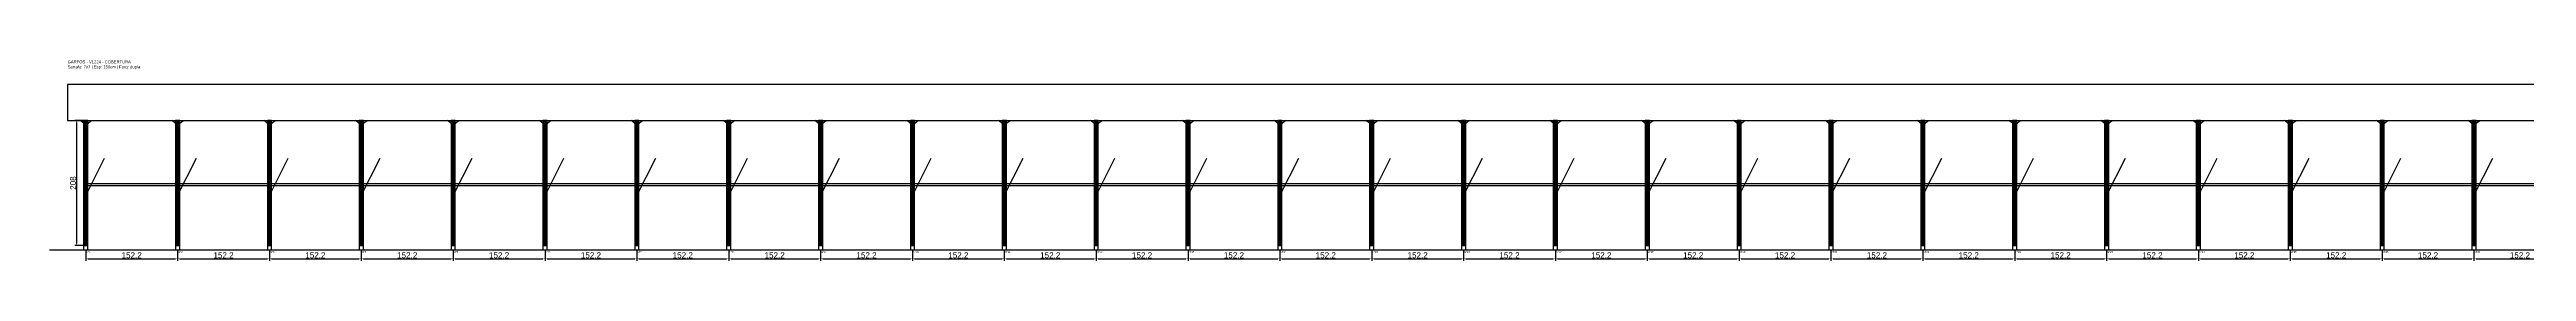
# Model space of a CAD drawing. Header units: metres. Extents: x -30 to 8308, y -25 to 308.
# Drawn here: x -30 to 4074, y -25 to 308 of the extents above; entities that cross this region are included whole.
import ezdxf

# ---------------------------------------------------------------- set-up
doc = ezdxf.new("R2010")
doc.units = ezdxf.units.M
for name, color, linetype in [('BARRA_ANCORAGEM', 1, 'Continuous'), ('COTA', 241, 'Continuous'), ('GARFOS OK', 3, 'Continuous'), ('NOME DA VIGA', 6, 'Continuous'), ('SARR_7x7', 40, 'Continuous'), ('TIRAS REESCORAMENTO', 252, 'Continuous'), ('VIGAS', 3, 'Continuous')]:
    doc.layers.add(name, color=color, linetype=linetype)
doc.dimstyles.new('EZ DXF', dxfattribs={"dimtxt": 10, "dimasz": 3.5, "dimexe": 3, "dimexo": 1.5, "dimgap": 1, "dimtad": 1, "dimdec": 1, "dimdsep": 46, "dimcen": 2.5, "dimazin": 3, "dimtfac": 1, "dimtmove": 0, "dimatfit": 3})

msp = doc.modelspace()

# ---------------------------------------------------------------- hatches: boundary and pattern name
at = {"layer": 'COTA'}
h = msp.add_hatch(dxfattribs=at)
h.set_pattern_fill('ANSI31', scale=0.5)
h.paths.add_polyline_path([(26.5, 0), (33.5, 0), (33.5, 208), (26.5, 208)])
h = msp.add_hatch(dxfattribs=at)
h.set_pattern_fill('ANSI31', scale=0.5)
h.paths.add_polyline_path([(178.68, 0), (185.68, 0), (185.68, 208), (178.68, 208)])
h = msp.add_hatch(dxfattribs=at)
h.set_pattern_fill('ANSI31', scale=0.5)
h.paths.add_polyline_path([(330.86, 0), (337.86, 0), (337.86, 208), (330.86, 208)])
h = msp.add_hatch(dxfattribs=at)
h.set_pattern_fill('ANSI31', scale=0.5)
h.paths.add_polyline_path([(483.04, 0), (490.04, 0), (490.04, 208), (483.04, 208)])
h = msp.add_hatch(dxfattribs=at)
h.set_pattern_fill('ANSI31', scale=0.5)
h.paths.add_polyline_path([(635.22, 0), (642.22, 0), (642.22, 208), (635.22, 208)])
h = msp.add_hatch(dxfattribs=at)
h.set_pattern_fill('ANSI31', scale=0.5)
h.paths.add_polyline_path([(787.4, 0), (794.4, 0), (794.4, 208), (787.4, 208)])
h = msp.add_hatch(dxfattribs=at)
h.set_pattern_fill('ANSI31', scale=0.5)
h.paths.add_polyline_path([(939.58, 0), (946.58, 0), (946.58, 208), (939.58, 208)])
h = msp.add_hatch(dxfattribs=at)
h.set_pattern_fill('ANSI31', scale=0.5)
h.paths.add_polyline_path([(1091.76, 0), (1098.76, 0), (1098.76, 208), (1091.76, 208)])
h = msp.add_hatch(dxfattribs=at)
h.set_pattern_fill('ANSI31', scale=0.5)
h.paths.add_polyline_path([(1243.94, 0), (1250.94, 0), (1250.94, 208), (1243.94, 208)])
h = msp.add_hatch(dxfattribs=at)
h.set_pattern_fill('ANSI31', scale=0.5)
h.paths.add_polyline_path([(1396.12, 0), (1403.12, 0), (1403.12, 208), (1396.12, 208)])
h = msp.add_hatch(dxfattribs=at)
h.set_pattern_fill('ANSI31', scale=0.5)
h.paths.add_polyline_path([(1548.3, 0), (1555.3, 0), (1555.3, 208), (1548.3, 208)])
h = msp.add_hatch(dxfattribs=at)
h.set_pattern_fill('ANSI31', scale=0.5)
h.paths.add_polyline_path([(1700.48, 0), (1707.48, 0), (1707.48, 208), (1700.48, 208)])
h = msp.add_hatch(dxfattribs=at)
h.set_pattern_fill('ANSI31', scale=0.5)
h.paths.add_polyline_path([(1852.66, 0), (1859.66, 0), (1859.66, 208), (1852.66, 208)])
h = msp.add_hatch(dxfattribs=at)
h.set_pattern_fill('ANSI31', scale=0.5)
h.paths.add_polyline_path([(2004.84, 0), (2011.84, 0), (2011.84, 208), (2004.84, 208)])
h = msp.add_hatch(dxfattribs=at)
h.set_pattern_fill('ANSI31', scale=0.5)
h.paths.add_polyline_path([(2157.02, 0), (2164.02, 0), (2164.02, 208), (2157.02, 208)])
h = msp.add_hatch(dxfattribs=at)
h.set_pattern_fill('ANSI31', scale=0.5)
h.paths.add_polyline_path([(2309.2, 0), (2316.2, 0), (2316.2, 208), (2309.2, 208)])
h = msp.add_hatch(dxfattribs=at)
h.set_pattern_fill('ANSI31', scale=0.5)
h.paths.add_polyline_path([(2461.38, 0), (2468.38, 0), (2468.38, 208), (2461.38, 208)])
h = msp.add_hatch(dxfattribs=at)
h.set_pattern_fill('ANSI31', scale=0.5)
h.paths.add_polyline_path([(2613.56, 0), (2620.56, 0), (2620.56, 208), (2613.56, 208)])
h = msp.add_hatch(dxfattribs=at)
h.set_pattern_fill('ANSI31', scale=0.5)
h.paths.add_polyline_path([(2765.74, 0), (2772.74, 0), (2772.74, 208), (2765.74, 208)])
h = msp.add_hatch(dxfattribs=at)
h.set_pattern_fill('ANSI31', scale=0.5)
h.paths.add_polyline_path([(2917.92, 0), (2924.92, 0), (2924.92, 208), (2917.92, 208)])
h = msp.add_hatch(dxfattribs=at)
h.set_pattern_fill('ANSI31', scale=0.5)
h.paths.add_polyline_path([(3070.11, 0), (3077.11, 0), (3077.11, 208), (3070.11, 208)])
h = msp.add_hatch(dxfattribs=at)
h.set_pattern_fill('ANSI31', scale=0.5)
h.paths.add_polyline_path([(3222.29, 0), (3229.29, 0), (3229.29, 208), (3222.29, 208)])
h = msp.add_hatch(dxfattribs=at)
h.set_pattern_fill('ANSI31', scale=0.5)
h.paths.add_polyline_path([(3374.47, 0), (3381.47, 0), (3381.47, 208), (3374.47, 208)])
h = msp.add_hatch(dxfattribs=at)
h.set_pattern_fill('ANSI31', scale=0.5)
h.paths.add_polyline_path([(3526.65, 0), (3533.65, 0), (3533.65, 208), (3526.65, 208)])
h = msp.add_hatch(dxfattribs=at)
h.set_pattern_fill('ANSI31', scale=0.5)
h.paths.add_polyline_path([(3678.83, 0), (3685.83, 0), (3685.83, 208), (3678.83, 208)])
h = msp.add_hatch(dxfattribs=at)
h.set_pattern_fill('ANSI31', scale=0.5)
h.paths.add_polyline_path([(3831.01, 0), (3838.01, 0), (3838.01, 208), (3831.01, 208)])
h = msp.add_hatch(dxfattribs=at)
h.set_pattern_fill('ANSI31', scale=0.5)
h.paths.add_polyline_path([(3983.19, 0), (3990.19, 0), (3990.19, 208), (3983.19, 208)])

# ---------------------------------------------------------------- linework, layer by layer
at = {"layer": 'BARRA_ANCORAGEM'}
for p, q in [((30, 83.2), (61.2, 145.6)), ((182.18, 83.2), (213.38, 145.6)), ((334.36, 83.2), (365.56, 145.6)), ((486.54, 83.2), (517.74, 145.6)), ((638.72, 83.2), (669.92, 145.6)), ((790.9, 83.2), (822.1, 145.6)), ((943.08, 83.2), (974.28, 145.6)), ((1095.26, 83.2), (1126.46, 145.6)), ((1247.44, 83.2), (1278.64, 145.6)), ((1399.62, 83.2), (1430.82, 145.6)), ((1551.8, 83.2), (1583, 145.6)), ((1703.98, 83.2), (1735.18, 145.6)), ((1856.16, 83.2), (1887.36, 145.6)), ((2008.34, 83.2), (2039.54, 145.6)), ((2160.52, 83.2), (2191.72, 145.6)), ((2312.7, 83.2), (2343.9, 145.6)), ((2464.88, 83.2), (2496.08, 145.6)), ((2617.06, 83.2), (2648.26, 145.6)), ((2769.24, 83.2), (2800.44, 145.6)), ((2921.42, 83.2), (2952.62, 145.6)), ((3073.61, 83.2), (3104.81, 145.6)), ((3225.79, 83.2), (3256.99, 145.6)), ((3377.97, 83.2), (3409.17, 145.6)), ((3530.15, 83.2), (3561.35, 145.6)), ((3682.33, 83.2), (3713.53, 145.6)), ((3834.51, 83.2), (3865.71, 145.6)), ((3986.69, 83.2), (4017.89, 145.6))]:
    msp.add_line(p, q, dxfattribs=at)
at = {"layer": 'GARFOS OK'}
for p, q in [((30, 201), (20.5, 208)), ((20.5, 208), (39.5, 208)), ((30, 201), (39.5, 208)), ((182.18, 201), (172.68, 208)), ((172.68, 208), (191.68, 208)), ((182.18, 201), (191.68, 208)), ((334.36, 201), (324.86, 208)), ((324.86, 208), (343.86, 208)), ((334.36, 201), (343.86, 208)), ((486.54, 201), (477.04, 208)), ((477.04, 208), (496.04, 208)), ((486.54, 201), (496.04, 208)), ((638.72, 201), (629.22, 208)), ((629.22, 208), (648.22, 208)), ((638.72, 201), (648.22, 208)), ((790.9, 201), (781.4, 208)), ((781.4, 208), (800.4, 208)), ((790.9, 201), (800.4, 208)), ((943.08, 201), (933.58, 208)), ((933.58, 208), (952.58, 208)), ((943.08, 201), (952.58, 208)), ((1095.26, 201), (1085.76, 208)), ((1085.76, 208), (1104.76, 208)), ((1095.26, 201), (1104.76, 208)), ((1247.44, 201), (1237.94, 208)), ((1237.94, 208), (1256.94, 208)), ((1247.44, 201), (1256.94, 208)), ((1399.62, 201), (1390.12, 208)), ((1390.12, 208), (1409.12, 208)), ((1399.62, 201), (1409.12, 208)), ((1551.8, 201), (1542.3, 208)), ((1542.3, 208), (1561.3, 208)), ((1551.8, 201), (1561.3, 208)), ((1703.98, 201), (1694.48, 208)), ((1694.48, 208), (1713.48, 208)), ((1703.98, 201), (1713.48, 208)), ((1856.16, 201), (1846.66, 208)), ((1846.66, 208), (1865.66, 208)), ((1856.16, 201), (1865.66, 208)), ((2008.34, 201), (1998.84, 208)), ((1998.84, 208), (2017.84, 208)), ((2008.34, 201), (2017.84, 208)), ((2160.52, 201), (2151.02, 208)), ((2151.02, 208), (2170.02, 208)), ((2160.52, 201), (2170.02, 208)), ((2312.7, 201), (2303.2, 208)), ((2303.2, 208), (2322.2, 208)), ((2312.7, 201), (2322.2, 208)), ((2464.88, 201), (2455.38, 208)), ((2455.38, 208), (2474.38, 208)), ((2464.88, 201), (2474.38, 208)), ((2617.06, 201), (2607.56, 208)), ((2607.56, 208), (2626.56, 208)), ((2617.06, 201), (2626.56, 208)), ((2769.24, 201), (2759.74, 208)), ((2759.74, 208), (2778.74, 208)), ((2769.24, 201), (2778.74, 208)), ((2921.42, 201), (2911.92, 208)), ((2911.92, 208), (2930.92, 208)), ((2921.42, 201), (2930.92, 208)), ((3073.61, 201), (3064.11, 208)), ((3064.11, 208), (3083.11, 208)), ((3073.61, 201), (3083.11, 208)), ((3225.79, 201), (3216.29, 208)), ((3216.29, 208), (3235.29, 208)), ((3225.79, 201), (3235.29, 208)), ((3377.97, 201), (3368.47, 208)), ((3368.47, 208), (3387.47, 208)), ((3377.97, 201), (3387.47, 208)), ((3530.15, 201), (3520.65, 208)), ((3520.65, 208), (3539.65, 208)), ((3530.15, 201), (3539.65, 208)), ((3682.33, 201), (3672.83, 208)), ((3672.83, 208), (3691.83, 208)), ((3682.33, 201), (3691.83, 208)), ((3834.51, 201), (3825.01, 208)), ((3825.01, 208), (3844.01, 208)), ((3834.51, 201), (3844.01, 208)), ((3986.69, 201), (3977.19, 208)), ((3977.19, 208), (3996.19, 208)), ((3986.69, 201), (3996.19, 208))]:
    msp.add_line(p, q, dxfattribs=at)
at = {"layer": 'GARFOS OK', "linetype": 'CONTINUOUS'}
msp.add_line((-30, -7), (8307.73, -7), dxfattribs=at)
at = {"layer": 'GARFOS OK'}
for points in [[(26.5, 0), (33.5, 0), (33.5, 208), (26.5, 208), (26.5, 0)], [(178.68, 0), (185.68, 0), (185.68, 208), (178.68, 208), (178.68, 0)], [(330.86, 0), (337.86, 0), (337.86, 208), (330.86, 208), (330.86, 0)], [(483.04, 0), (490.04, 0), (490.04, 208), (483.04, 208), (483.04, 0)], [(635.22, 0), (642.22, 0), (642.22, 208), (635.22, 208), (635.22, 0)], [(787.4, 0), (794.4, 0), (794.4, 208), (787.4, 208), (787.4, 0)], [(939.58, 0), (946.58, 0), (946.58, 208), (939.58, 208), (939.58, 0)], [(1091.76, 0), (1098.76, 0), (1098.76, 208), (1091.76, 208), (1091.76, 0)], [(1243.94, 0), (1250.94, 0), (1250.94, 208), (1243.94, 208), (1243.94, 0)], [(1396.12, 0), (1403.12, 0), (1403.12, 208), (1396.12, 208), (1396.12, 0)], [(1548.3, 0), (1555.3, 0), (1555.3, 208), (1548.3, 208), (1548.3, 0)], [(1700.48, 0), (1707.48, 0), (1707.48, 208), (1700.48, 208), (1700.48, 0)], [(1852.66, 0), (1859.66, 0), (1859.66, 208), (1852.66, 208), (1852.66, 0)], [(2004.84, 0), (2011.84, 0), (2011.84, 208), (2004.84, 208), (2004.84, 0)], [(2157.02, 0), (2164.02, 0), (2164.02, 208), (2157.02, 208), (2157.02, 0)], [(2309.2, 0), (2316.2, 0), (2316.2, 208), (2309.2, 208), (2309.2, 0)], [(2461.38, 0), (2468.38, 0), (2468.38, 208), (2461.38, 208), (2461.38, 0)], [(2613.56, 0), (2620.56, 0), (2620.56, 208), (2613.56, 208), (2613.56, 0)], [(2765.74, 0), (2772.74, 0), (2772.74, 208), (2765.74, 208), (2765.74, 0)], [(2917.92, 0), (2924.92, 0), (2924.92, 208), (2917.92, 208), (2917.92, 0)], [(3070.11, 0), (3077.11, 0), (3077.11, 208), (3070.11, 208), (3070.11, 0)], [(3222.29, 0), (3229.29, 0), (3229.29, 208), (3222.29, 208), (3222.29, 0)], [(3374.47, 0), (3381.47, 0), (3381.47, 208), (3374.47, 208), (3374.47, 0)], [(3526.65, 0), (3533.65, 0), (3533.65, 208), (3526.65, 208), (3526.65, 0)], [(3678.83, 0), (3685.83, 0), (3685.83, 208), (3678.83, 208), (3678.83, 0)], [(3831.01, 0), (3838.01, 0), (3838.01, 208), (3831.01, 208), (3831.01, 0)], [(3983.19, 0), (3990.19, 0), (3990.19, 208), (3983.19, 208), (3983.19, 0)]]:
    msp.add_lwpolyline(points, dxfattribs=at)
at = {"layer": 'SARR_7x7'}
for points in [[(26.5, -7), (33.5, -7), (33.5, 0), (26.5, 0), (26.5, -7)], [(178.68, -7), (185.68, -7), (185.68, 0), (178.68, 0), (178.68, -7)], [(330.86, -7), (337.86, -7), (337.86, 0), (330.86, 0), (330.86, -7)], [(483.04, -7), (490.04, -7), (490.04, 0), (483.04, 0), (483.04, -7)], [(635.22, -7), (642.22, -7), (642.22, 0), (635.22, 0), (635.22, -7)], [(787.4, -7), (794.4, -7), (794.4, 0), (787.4, 0), (787.4, -7)], [(939.58, -7), (946.58, -7), (946.58, 0), (939.58, 0), (939.58, -7)], [(1091.76, -7), (1098.76, -7), (1098.76, 0), (1091.76, 0), (1091.76, -7)], [(1243.94, -7), (1250.94, -7), (1250.94, 0), (1243.94, 0), (1243.94, -7)], [(1396.12, -7), (1403.12, -7), (1403.12, 0), (1396.12, 0), (1396.12, -7)], [(1548.3, -7), (1555.3, -7), (1555.3, 0), (1548.3, 0), (1548.3, -7)], [(1700.48, -7), (1707.48, -7), (1707.48, 0), (1700.48, 0), (1700.48, -7)], [(1852.66, -7), (1859.66, -7), (1859.66, 0), (1852.66, 0), (1852.66, -7)], [(2004.84, -7), (2011.84, -7), (2011.84, 0), (2004.84, 0), (2004.84, -7)], [(2157.02, -7), (2164.02, -7), (2164.02, 0), (2157.02, 0), (2157.02, -7)], [(2309.2, -7), (2316.2, -7), (2316.2, 0), (2309.2, 0), (2309.2, -7)], [(2461.38, -7), (2468.38, -7), (2468.38, 0), (2461.38, 0), (2461.38, -7)], [(2613.56, -7), (2620.56, -7), (2620.56, 0), (2613.56, 0), (2613.56, -7)], [(2765.74, -7), (2772.74, -7), (2772.74, 0), (2765.74, 0), (2765.74, -7)], [(2917.92, -7), (2924.92, -7), (2924.92, 0), (2917.92, 0), (2917.92, -7)], [(3070.11, -7), (3077.11, -7), (3077.11, 0), (3070.11, 0), (3070.11, -7)], [(3222.29, -7), (3229.29, -7), (3229.29, 0), (3222.29, 0), (3222.29, -7)], [(3374.47, -7), (3381.47, -7), (3381.47, 0), (3374.47, 0), (3374.47, -7)], [(3526.65, -7), (3533.65, -7), (3533.65, 0), (3526.65, 0), (3526.65, -7)], [(3678.83, -7), (3685.83, -7), (3685.83, 0), (3678.83, 0), (3678.83, -7)], [(3831.01, -7), (3838.01, -7), (3838.01, 0), (3831.01, 0), (3831.01, -7)], [(3983.19, -7), (3990.19, -7), (3990.19, 0), (3983.19, 0), (3983.19, -7)]]:
    msp.add_lwpolyline(points, dxfattribs=at)
at = {"layer": 'TIRAS REESCORAMENTO'}
for points in [[(30, 100), (182.18, 100), (182.18, 102.5), (30, 102.5), (30, 100)], [(182.18, 100), (334.36, 100), (334.36, 102.5), (182.18, 102.5), (182.18, 100)], [(334.36, 100), (486.54, 100), (486.54, 102.5), (334.36, 102.5), (334.36, 100)], [(486.54, 100), (638.72, 100), (638.72, 102.5), (486.54, 102.5), (486.54, 100)], [(638.72, 100), (790.9, 100), (790.9, 102.5), (638.72, 102.5), (638.72, 100)], [(790.9, 100), (943.08, 100), (943.08, 102.5), (790.9, 102.5), (790.9, 100)], [(943.08, 100), (1095.26, 100), (1095.26, 102.5), (943.08, 102.5), (943.08, 100)], [(1095.26, 100), (1247.44, 100), (1247.44, 102.5), (1095.26, 102.5), (1095.26, 100)], [(1247.44, 100), (1399.62, 100), (1399.62, 102.5), (1247.44, 102.5), (1247.44, 100)], [(1399.62, 100), (1551.8, 100), (1551.8, 102.5), (1399.62, 102.5), (1399.62, 100)], [(1551.8, 100), (1703.98, 100), (1703.98, 102.5), (1551.8, 102.5), (1551.8, 100)], [(1703.98, 100), (1856.16, 100), (1856.16, 102.5), (1703.98, 102.5), (1703.98, 100)], [(1856.16, 100), (2008.34, 100), (2008.34, 102.5), (1856.16, 102.5), (1856.16, 100)], [(2008.34, 100), (2160.52, 100), (2160.52, 102.5), (2008.34, 102.5), (2008.34, 100)], [(2160.52, 100), (2312.7, 100), (2312.7, 102.5), (2160.52, 102.5), (2160.52, 100)], [(2312.7, 100), (2464.88, 100), (2464.88, 102.5), (2312.7, 102.5), (2312.7, 100)], [(2464.88, 100), (2617.06, 100), (2617.06, 102.5), (2464.88, 102.5), (2464.88, 100)], [(2617.06, 100), (2769.24, 100), (2769.24, 102.5), (2617.06, 102.5), (2617.06, 100)], [(2769.24, 100), (2921.42, 100), (2921.42, 102.5), (2769.24, 102.5), (2769.24, 100)], [(2921.42, 100), (3073.61, 100), (3073.61, 102.5), (2921.42, 102.5), (2921.42, 100)], [(3073.61, 100), (3225.79, 100), (3225.79, 102.5), (3073.61, 102.5), (3073.61, 100)], [(3225.79, 100), (3377.97, 100), (3377.97, 102.5), (3225.79, 102.5), (3225.79, 100)], [(3377.97, 100), (3530.15, 100), (3530.15, 102.5), (3377.97, 102.5), (3377.97, 100)], [(3530.15, 100), (3682.33, 100), (3682.33, 102.5), (3530.15, 102.5), (3530.15, 100)], [(3682.33, 100), (3834.51, 100), (3834.51, 102.5), (3682.33, 102.5), (3682.33, 100)], [(3834.51, 100), (3986.69, 100), (3986.69, 102.5), (3834.51, 102.5), (3834.51, 100)], [(3986.69, 100), (4138.87, 100), (4138.87, 102.5), (3986.69, 102.5), (3986.69, 100)]]:
    msp.add_lwpolyline(points, dxfattribs=at)
at = {"layer": 'VIGAS'}
msp.add_lwpolyline([(0, 208), (8277.73, 208), (8277.73, 268), (0, 268), (0, 208)], dxfattribs=at)

# ---------------------------------------------------------------- texts
at = {"layer": 'NOME DA VIGA'}
for s, p in [('GF1', (30, -12)), ('GF2', (182.18, -12)), ('GF3', (334.36, -12)), ('GF4', (486.54, -12)), ('GF5', (638.72, -12)), ('GF6', (790.9, -12)), ('GF7', (943.08, -12)), ('GF8', (1095.26, -12)), ('GF9', (1247.44, -12)), ('GF10', (1399.62, -12)), ('GF11', (1551.8, -12)), ('GF12', (1703.98, -12)), ('GF13', (1856.16, -12)), ('GF14', (2008.34, -12)), ('GF15', (2160.52, -12)), ('GF16', (2312.7, -12)), ('GF17', (2464.88, -12)), ('GF18', (2617.06, -12)), ('GF19', (2769.24, -12)), ('GF20', (2921.42, -12)), ('GF21', (3073.61, -12)), ('GF22', (3225.79, -12)), ('GF23', (3377.97, -12)), ('GF24', (3530.15, -12)), ('GF25', (3682.33, -12)), ('GF26', (3834.51, -12)), ('GF27', (3986.69, -12))]:
    msp.add_text(s, height=3, dxfattribs=at).set_placement(p)
at = {"layer": 'NOME DA VIGA', "insert": (0, 293), "char_height": 5, "attachment_point": 7}
msp.add_mtext('GARFOS - V1224 - COBERTURA\\PSarrafo: 7x7 | Esp: 150cm | Forq: dupla', dxfattribs=at)

# ---------------------------------------------------------------- dimensions: what is measured, and where the dimension line sits
at = {"layer": 'COTA'}
msp.add_linear_dim(base=(15, 0), p1=(30, 0), p2=(30, 208), angle=90, dimstyle='EZ DXF', dxfattribs=at).render()
for base, p1, p2 in [((30, -22), (30, -7), (182.18, -7)), ((182.18, -22), (182.18, -7), (334.36, -7)), ((334.36, -22), (334.36, -7), (486.54, -7)), ((486.54, -22), (486.54, -7), (638.72, -7)), ((638.72, -22), (638.72, -7), (790.9, -7)), ((790.9, -22), (790.9, -7), (943.08, -7)), ((943.08, -22), (943.08, -7), (1095.26, -7)), ((1095.26, -22), (1095.26, -7), (1247.44, -7)), ((1247.44, -22), (1247.44, -7), (1399.62, -7)), ((1399.62, -22), (1399.62, -7), (1551.8, -7)), ((1551.8, -22), (1551.8, -7), (1703.98, -7)), ((1703.98, -22), (1703.98, -7), (1856.16, -7)), ((1856.16, -22), (1856.16, -7), (2008.34, -7)), ((2008.34, -22), (2008.34, -7), (2160.52, -7)), ((2160.52, -22), (2160.52, -7), (2312.7, -7)), ((2312.7, -22), (2312.7, -7), (2464.88, -7)), ((2464.88, -22), (2464.88, -7), (2617.06, -7)), ((2617.06, -22), (2617.06, -7), (2769.24, -7)), ((2769.24, -22), (2769.24, -7), (2921.42, -7)), ((2921.42, -22), (2921.42, -7), (3073.61, -7)), ((3073.61, -22), (3073.61, -7), (3225.79, -7)), ((3225.79, -22), (3225.79, -7), (3377.97, -7)), ((3377.97, -22), (3377.97, -7), (3530.15, -7)), ((3530.15, -22), (3530.15, -7), (3682.33, -7)), ((3682.33, -22), (3682.33, -7), (3834.51, -7)), ((3834.51, -22), (3834.51, -7), (3986.69, -7)), ((3986.69, -22), (3986.69, -7), (4138.87, -7))]:
    msp.add_linear_dim(base=base, p1=p1, p2=p2, dimstyle='EZ DXF', dxfattribs=at).render()

doc.saveas('drawing.dxf')
